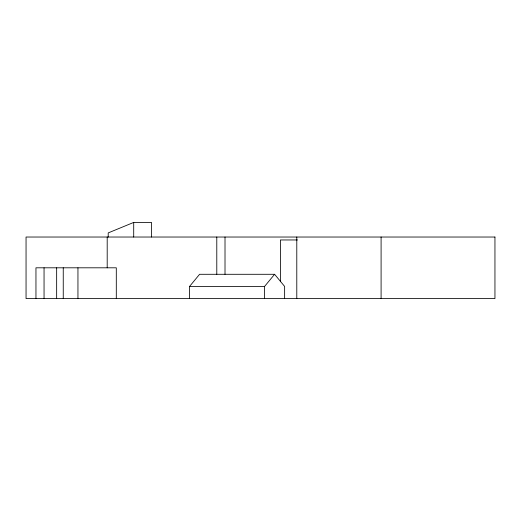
<?xml version="1.0" encoding="UTF-8"?>
<svg xmlns="http://www.w3.org/2000/svg" width="521" height="521" viewBox="0 0 521 521"><rect width="100%" height="100%" fill="white"/><g stroke="black" fill="none" stroke-linecap="round" stroke-linejoin="round"><path stroke-width="0.78" d="M189.559 298.579L189.559 286.439L199.589 274.293L274.6 274.293L284.629 286.439L284.629 298.579M264.577 298.579L264.577 286.439L274.6 274.293M151.5 237.029L151.5 222.421L133.708 222.421L108.205 232.913L108.205 237.029M297.458 239.96L280.402 239.96L280.402 281.718M189.559 286.439L264.577 286.439M381.092 237.029L381.092 298.579M296.788 237.029L296.788 298.579M225.013 237.029L225.013 274.287M216.788 237.029L216.788 274.287M133.708 222.421L133.708 237.029M116.3 298.579L116.3 267.807L35.956 267.807L35.956 298.579M107.196 237.029L107.196 267.807M77.948 267.807L77.948 298.579M63.249 267.807L63.249 298.579M56.652 267.807L56.652 298.579M44.051 267.807L44.051 298.579M494.95 237.029L26.05 237.029L26.05 298.579L494.95 298.579L494.95 237.029"/></g></svg>
